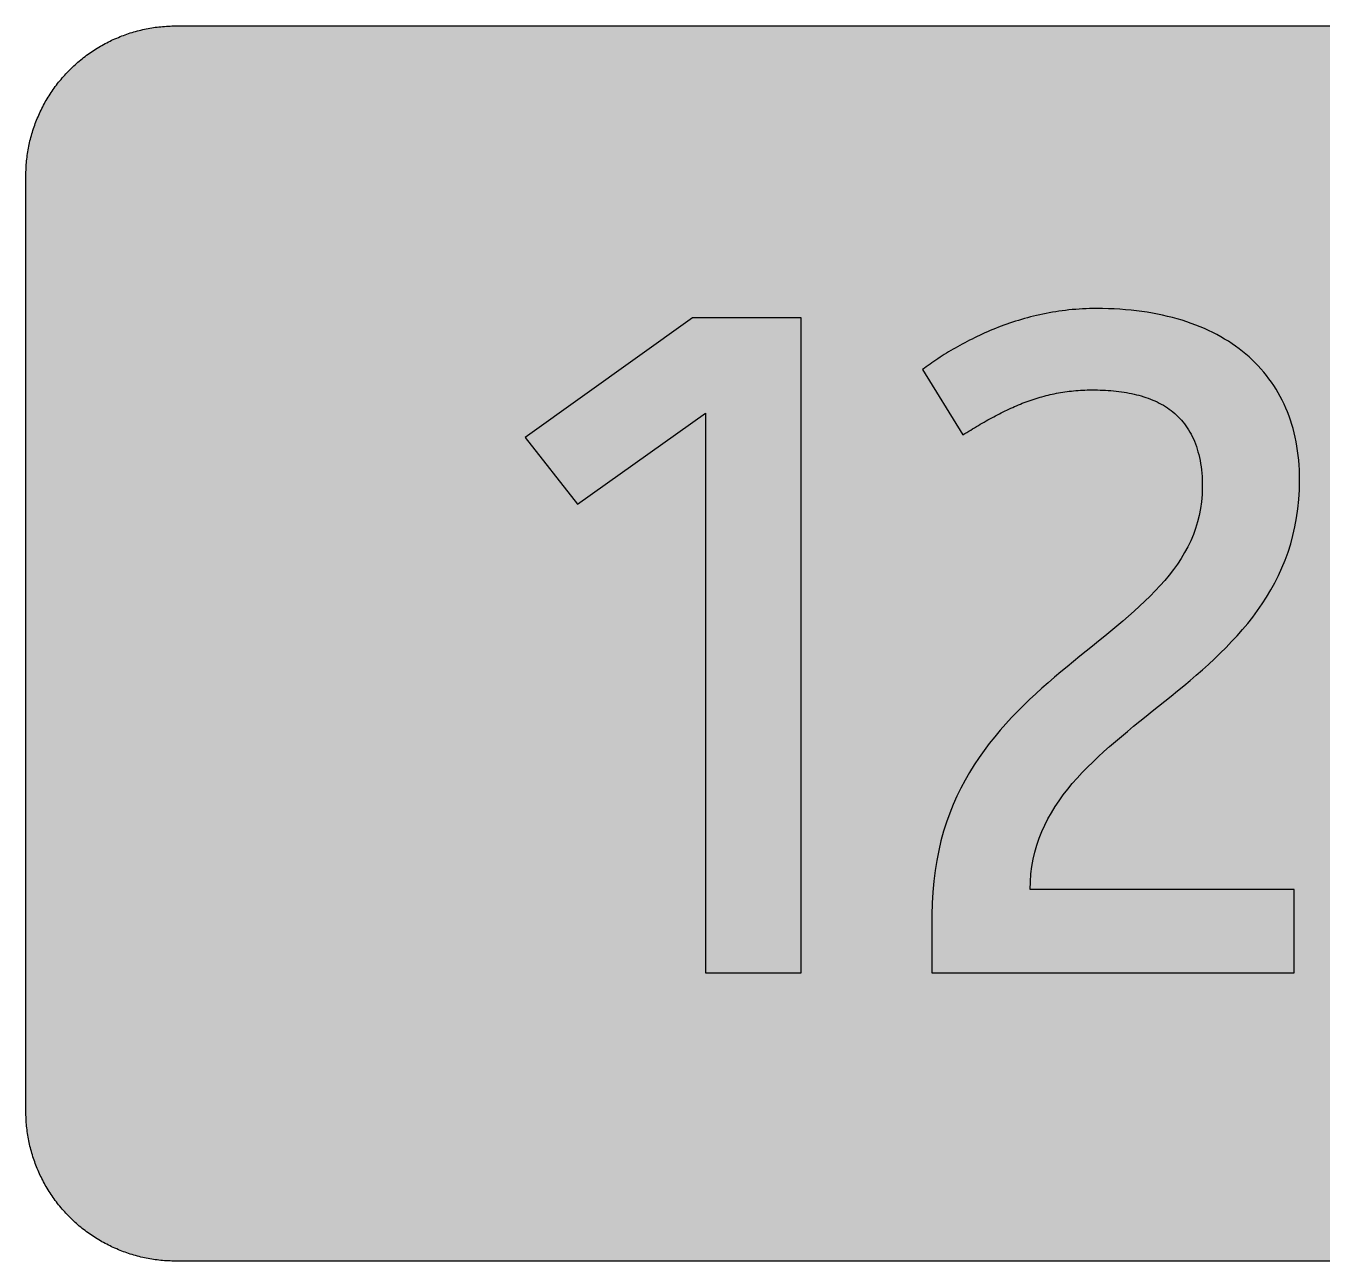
# Model space of a CAD drawing. Header units: millimetres. Extents: x 0 to 212, y 0 to 116.
# Drawn here: x 0.1 to 122.2, y 0.1 to 116.5 of the extents above; entities that cross this region are included whole.
import ezdxf

# ---------------------------------------------------------------- set-up
doc = ezdxf.new("R2010")
doc.units = ezdxf.units.MM

msp = doc.modelspace()

# ---------------------------------------------------------------- hatches: boundary and pattern name
for color, points in [(254, [(14.1633, 0.0536), (13.9878, 0.0533), (13.8125, 0.0559), (13.6373, 0.061), (13.462, 0.0686), (13.2893, 0.0787), (13.114, 0.0914), (12.9413, 0.1041), (12.7686, 0.1219), (12.5959, 0.1397), (12.4231, 0.16), (12.2504, 0.1829), (12.0777, 0.2057), (11.9075, 0.2337), (11.7373, 0.2616), (11.5672, 0.2921), (11.397, 0.3251), (11.2268, 0.3607), (11.0592, 0.3988), (10.8915, 0.4369), (10.7239, 0.4775), (10.5562, 0.5207), (10.3886, 0.5664), (10.2235, 0.6121), (10.0584, 0.6629), (9.8933, 0.7137), (9.7307, 0.7671), (9.5682, 0.8204), (9.4056, 0.8788), (9.2431, 0.9373), (9.083, 0.9982), (8.923, 1.0617), (8.763, 1.1252), (8.6055, 1.1938), (8.4455, 1.2624), (8.2906, 1.331), (8.1331, 1.4046), (7.9781, 1.4783), (7.8232, 1.5545), (7.6708, 1.6332), (7.5184, 1.7145), (7.366, 1.7958), (7.2161, 1.8796), (7.0663, 1.966), (6.919, 2.0523), (6.7716, 2.1438), (6.6243, 2.2352), (6.4795, 2.3266), (6.3348, 2.4232), (6.19, 2.5197), (6.0477, 2.6187), (5.908, 2.7178), (5.7683, 2.8194), (5.6286, 2.9235), (5.4915, 3.0302), (5.3543, 3.1369), (5.2197, 3.2461), (5.0851, 3.3579), (4.953, 3.4722), (4.8209, 3.5865), (4.6914, 3.7033), (4.5644, 3.8202), (4.4348, 3.9395), (4.3104, 4.0615), (4.1859, 4.1859), (4.0615, 4.3104), (3.9395, 4.4348), (3.8202, 4.5618), (3.7033, 4.6914), (3.5865, 4.8209), (3.4722, 4.953), (3.3579, 5.0851), (3.2487, 5.2197), (3.1369, 5.3543), (3.0302, 5.4915), (2.9235, 5.6286), (2.8194, 5.7683), (2.7178, 5.908), (2.6187, 6.0477), (2.5197, 6.19), (2.4232, 6.3348), (2.3266, 6.477), (2.2352, 6.6243), (2.1438, 6.7691), (2.0523, 6.919), (1.966, 7.0663), (1.8796, 7.2161), (1.7958, 7.366), (1.7145, 7.5184), (1.6332, 7.6708), (1.5545, 7.8232), (1.4783, 7.9781), (1.4046, 8.1331), (1.331, 8.2906), (1.2598, 8.4455), (1.1913, 8.603), (1.1252, 8.763), (1.0592, 8.923), (0.9982, 9.083), (0.9373, 9.2431), (0.8763, 9.4056), (0.8204, 9.5682), (0.7645, 9.7307), (0.7112, 9.8933), (0.6604, 10.0584), (0.6121, 10.2235), (0.5639, 10.3911), (0.5207, 10.5562), (0.4775, 10.7239), (0.4343, 10.8915), (0.3962, 11.0592), (0.3607, 11.2268), (0.3251, 11.397), (0.2921, 11.5672), (0.2616, 11.7373), (0.2311, 11.9075), (0.2057, 12.0802), (0.1803, 12.2504), (0.1575, 12.4231), (0.1372, 12.5959), (0.1194, 12.7686), (0.1041, 12.9413), (0.0889, 13.1166), (0.0787, 13.2893), (0.0686, 13.4645), (0.061, 13.6373), (0.0559, 13.8125), (0.0508, 13.9878), (0.0508, 14.163), (0.0522, 102.3592), (0.0508, 102.5322), (0.0559, 102.7074), (0.061, 102.8827), (0.0686, 103.058), (0.0787, 103.2307), (0.0889, 103.4059), (0.1041, 103.5787), (0.1194, 103.7514), (0.1372, 103.9241), (0.1575, 104.0968), (0.1803, 104.2695), (0.2057, 104.4423), (0.2311, 104.6124), (0.2616, 104.7826), (0.2921, 104.9528), (0.3251, 105.123), (0.3607, 105.2932), (0.3962, 105.4608), (0.4343, 105.6284), (0.4775, 105.7961), (0.5207, 105.9637), (0.5639, 106.1314), (0.6121, 106.2965), (0.6604, 106.4616), (0.7112, 106.6267), (0.7645, 106.7892), (0.8204, 106.9518), (0.8763, 107.1143), (0.9373, 107.2769), (0.9982, 107.4369), (1.0592, 107.5969), (1.1252, 107.757), (1.1913, 107.9144), (1.2598, 108.0745), (1.331, 108.2294), (1.4046, 108.3869), (1.4783, 108.5418), (1.5545, 108.6968), (1.6332, 108.8492), (1.7145, 109.0016), (1.7958, 109.154), (1.8796, 109.3038), (1.966, 109.4537), (2.0523, 109.601), (2.1438, 109.7483), (2.2352, 109.8956), (2.3266, 110.0404), (2.4232, 110.1852), (2.5197, 110.33), (2.6187, 110.4722), (2.7178, 110.6119), (2.8194, 110.7516), (2.9235, 110.8913), (3.0302, 111.0285), (3.1369, 111.1656), (3.2487, 111.3003), (3.3579, 111.4349), (3.4722, 111.567), (3.5865, 111.699), (3.7033, 111.8286), (3.8202, 111.9556), (3.9395, 112.0851), (4.0615, 112.2096), (4.1859, 112.334), (4.3104, 112.4585), (4.4348, 112.5804), (4.5644, 112.6998), (4.6914, 112.8166), (4.8209, 112.9335), (4.953, 113.0478), (5.0851, 113.1621), (5.2197, 113.2713), (5.3543, 113.3831), (5.4915, 113.4897), (5.6286, 113.5964), (5.7683, 113.7006), (5.908, 113.8022), (6.0477, 113.9012), (6.19, 114.0003), (6.3348, 114.0968), (6.4795, 114.1933), (6.6243, 114.2848), (6.7716, 114.3762), (6.919, 114.4676), (7.0663, 114.554), (7.2161, 114.6404), (7.366, 114.7242), (7.5184, 114.8055), (7.6708, 114.8867), (7.8232, 114.9655), (7.9781, 115.0417), (8.1331, 115.1153), (8.2906, 115.189), (8.4455, 115.2601), (8.6055, 115.3287), (8.763, 115.3947), (8.923, 115.4608), (9.083, 115.5217), (9.2431, 115.5827), (9.4056, 115.6437), (9.5682, 115.6995), (9.7307, 115.7554), (9.8933, 115.8088), (10.0584, 115.8596), (10.2235, 115.9078), (10.3886, 115.9561), (10.5562, 115.9993), (10.7239, 116.0424), (10.8915, 116.0856), (11.0592, 116.1237), (11.2268, 116.1593), (11.397, 116.1948), (11.5672, 116.2279), (11.7373, 116.2583), (11.9075, 116.2888), (12.0777, 116.3142), (12.2504, 116.3396), (12.4231, 116.3625), (12.5959, 116.3828), (12.7686, 116.4006), (12.9413, 116.4158), (13.114, 116.4311), (13.2893, 116.4412), (13.462, 116.4514), (13.6373, 116.459), (13.8125, 116.4641), (13.9878, 116.4692), (14.163, 116.4692), (197.6078, 116.4703), (197.7822, 116.4692), (197.9574, 116.4641), (198.1327, 116.459), (198.3054, 116.4514), (198.4807, 116.4412), (198.6534, 116.4311), (198.8287, 116.4158), (199.0014, 116.4006), (199.1741, 116.3828), (199.3468, 116.3625), (199.5195, 116.3396), (199.6897, 116.3142), (199.8624, 116.2888), (200.0326, 116.2583), (200.2028, 116.2279), (200.373, 116.1948), (200.5432, 116.1593), (200.7108, 116.1237), (200.8784, 116.0856), (201.0461, 116.0424), (201.2137, 115.9993), (201.3788, 115.9561), (201.5465, 115.9078), (201.7116, 115.8596), (201.8767, 115.8088), (202.0392, 115.7554), (202.2018, 115.6995), (202.3643, 115.6437), (202.5269, 115.5827), (202.6869, 115.5217), (202.8469, 115.4608), (203.007, 115.3947), (203.167, 115.3287), (203.3245, 115.2601), (203.4794, 115.189), (203.6369, 115.1153), (203.7918, 115.0417), (203.9468, 114.9655), (204.0992, 114.8867), (204.2516, 114.8055), (204.404, 114.7242), (204.5538, 114.6404), (204.7037, 114.554), (204.8535, 114.4676), (205.0009, 114.3762), (205.1456, 114.2848), (205.293, 114.1933), (205.4352, 114.0968), (205.58, 114.0003), (205.7222, 113.9012), (205.8619, 113.8022), (206.0016, 113.7006), (206.1413, 113.5964), (206.2785, 113.4897), (206.4156, 113.3831), (206.5503, 113.2713), (206.6849, 113.1621), (206.817, 113.0478), (206.949, 112.9335), (207.0786, 112.8166), (207.2081, 112.6998), (207.3351, 112.5804), (207.4596, 112.4585), (207.584, 112.334), (207.7085, 112.2096), (207.8304, 112.0851), (207.9498, 111.9556), (208.0666, 111.8286), (208.1835, 111.699), (208.2978, 111.567), (208.4121, 111.4349), (208.5238, 111.3003), (208.6331, 111.1656), (208.7397, 111.0285), (208.8464, 110.8913), (208.9506, 110.7516), (209.0522, 110.6119), (209.1512, 110.4722), (209.2503, 110.33), (209.3468, 110.1852), (209.4433, 110.0404), (209.5348, 109.8956), (209.6262, 109.7483), (209.7176, 109.601), (209.804, 109.4537), (209.8904, 109.3038), (209.9742, 109.154), (210.0555, 109.0016), (210.1367, 108.8492), (210.2155, 108.6968), (210.2917, 108.5418), (210.3653, 108.3869), (210.439, 108.2294), (210.5076, 108.0745), (210.5762, 107.9144), (210.6447, 107.757), (210.7082, 107.5969), (210.7717, 107.4369), (210.8327, 107.2769), (210.8911, 107.1143), (210.9495, 106.9518), (211.0029, 106.7892), (211.0562, 106.6267), (211.107, 106.4616), (211.1578, 106.2965), (211.2035, 106.1314), (211.2493, 105.9637), (211.2924, 105.7961), (211.3331, 105.6284), (211.3712, 105.4608), (211.4093, 105.2932), (211.4448, 105.123), (211.4779, 104.9528), (211.5083, 104.7826), (211.5363, 104.6124), (211.5642, 104.4423), (211.5871, 104.2695), (211.6099, 104.0968), (211.6303, 103.9241), (211.648, 103.7514), (211.6658, 103.5787), (211.6785, 103.4059), (211.6912, 103.2307), (211.7014, 103.058), (211.709, 102.8827), (211.7141, 102.7074), (211.7166, 102.5322), (211.7166, 102.3569), (211.7189, 14.1647), (211.7166, 13.9878), (211.7141, 13.8125), (211.709, 13.6373), (211.7014, 13.4645), (211.6912, 13.2893), (211.6785, 13.1166), (211.6658, 12.9413), (211.648, 12.7686), (211.6303, 12.5959), (211.6099, 12.4231), (211.5871, 12.2504), (211.5642, 12.0802), (211.5363, 11.9075), (211.5083, 11.7373), (211.4779, 11.5672), (211.4448, 11.397), (211.4093, 11.2268), (211.3712, 11.0592), (211.3331, 10.8915), (211.2924, 10.7239), (211.2493, 10.5562), (211.2035, 10.3911), (211.1578, 10.2235), (211.107, 10.0584), (211.0562, 9.8933), (211.0029, 9.7307), (210.9495, 9.5682), (210.8911, 9.4056), (210.8327, 9.2431), (210.7717, 9.083), (210.7082, 8.923), (210.6447, 8.763), (210.5762, 8.603), (210.5076, 8.4455), (210.439, 8.2906), (210.3653, 8.1331), (210.2917, 7.9781), (210.2155, 7.8232), (210.1367, 7.6708), (210.0555, 7.5184), (209.9742, 7.366), (209.8904, 7.2161), (209.804, 7.0663), (209.7176, 6.919), (209.6262, 6.7691), (209.5348, 6.6243), (209.4433, 6.477), (209.3468, 6.3348), (209.2503, 6.19), (209.1512, 6.0477), (209.0522, 5.908), (208.9506, 5.7683), (208.8464, 5.6286), (208.7397, 5.4915), (208.6331, 5.3543), (208.5238, 5.2197), (208.4121, 5.0851), (208.2978, 4.953), (208.1835, 4.8209), (208.0666, 4.6914), (207.9498, 4.5618), (207.8304, 4.4348), (207.7085, 4.3104), (207.584, 4.1859), (207.4596, 4.0615), (207.3351, 3.9395), (207.2081, 3.8202), (207.0786, 3.7033), (206.949, 3.5865), (206.817, 3.4722), (206.6849, 3.3579), (206.5503, 3.2461), (206.4156, 3.1369), (206.2785, 3.0302), (206.1413, 2.9235), (206.0016, 2.8194), (205.8619, 2.7178), (205.7222, 2.6187), (205.58, 2.5197), (205.4352, 2.4232), (205.293, 2.3266), (205.1456, 2.2352), (205.0009, 2.1438), (204.8535, 2.0523), (204.7037, 1.966), (204.5538, 1.8796), (204.404, 1.7958), (204.2516, 1.7145), (204.0992, 1.6332), (203.9468, 1.5545), (203.7918, 1.4783), (203.6369, 1.4046), (203.4794, 1.331), (203.3245, 1.2624), (203.167, 1.1938), (203.007, 1.1252), (202.8469, 1.0617), (202.6869, 0.9982), (202.5269, 0.9373), (202.3643, 0.8788), (202.2018, 0.8204), (202.0392, 0.7671), (201.8767, 0.7137), (201.7116, 0.6629), (201.5465, 0.6121), (201.3788, 0.5664), (201.2137, 0.5207), (201.0461, 0.4775), (200.8784, 0.4369), (200.7108, 0.3988), (200.5432, 0.3607), (200.373, 0.3251), (200.2028, 0.2921), (200.0326, 0.2616), (199.8624, 0.2337), (199.6897, 0.2057), (199.5195, 0.1829), (199.3468, 0.16), (199.1741, 0.1397), (199.0014, 0.1219), (198.8287, 0.1041), (198.6534, 0.0914), (198.4807, 0.0787), (198.3054, 0.0686), (198.1327, 0.061), (197.9574, 0.0559), (197.7822, 0.0533), (197.6069, 0.0533)]), (59, [(100.5498, 82.1626), (100.8075, 82.1588), (101.0666, 82.1563), (101.3257, 82.1487), (101.5822, 82.1385), (101.8362, 82.1284), (102.0902, 82.1106), (102.3417, 82.0928), (102.5906, 82.0699), (102.8395, 82.0471), (103.0859, 82.0166), (103.3297, 81.9861), (103.571, 81.9506), (103.8123, 81.9099), (104.0511, 81.8667), (104.2848, 81.821), (104.5185, 81.7702), (104.7496, 81.7143), (104.9782, 81.6559), (105.2017, 81.5924), (105.4252, 81.5264), (105.6437, 81.4553), (105.8596, 81.3791), (106.0729, 81.2978), (106.2838, 81.2114), (106.4895, 81.1225), (106.6927, 81.0285), (106.8934, 80.9269), (107.0889, 80.8228), (107.282, 80.7136), (107.4699, 80.5993), (107.6554, 80.4799), (107.8357, 80.3529), (108.0135, 80.2234), (108.1837, 80.0862), (108.3539, 79.944), (108.5164, 79.7966), (108.6764, 79.6417), (108.8314, 79.4842), (108.9812, 79.3191), (109.1286, 79.1464), (109.2683, 78.9686), (109.4054, 78.7857), (109.535, 78.5952), (109.662, 78.3996), (109.7813, 78.1964), (109.8956, 77.9856), (110.0074, 77.7697), (110.1115, 77.5487), (110.2106, 77.3176), (110.302, 77.0814), (110.3909, 76.8375), (110.4722, 76.5861), (110.5459, 76.3295), (110.617, 76.0628), (110.678, 75.7911), (110.7364, 75.5091), (110.7872, 75.2221), (110.8304, 74.9275), (110.8685, 74.6252), (110.8989, 74.3128), (110.9243, 73.9953), (110.9421, 73.6676), (110.9523, 73.3323), (110.9548, 72.9894), (110.937, 72.3011), (110.8812, 71.628), (110.7923, 70.9752), (110.6703, 70.3402), (110.5129, 69.7179), (110.3249, 69.1134), (110.1065, 68.5216), (109.8601, 67.945), (109.5858, 67.3786), (109.2835, 66.8249), (108.9558, 66.2838), (108.6028, 65.753), (108.2269, 65.2297), (107.8306, 64.7167), (107.4115, 64.2137), (106.9721, 63.7159), (106.5149, 63.2231), (106.0399, 62.738), (105.5497, 62.2554), (105.0442, 61.7804), (104.5235, 61.3054), (103.9901, 60.833), (103.4466, 60.3631), (102.8903, 59.8957), (102.3264, 59.4258), (101.7524, 58.9559), (101.1733, 58.486), (100.5891, 58.0111), (99.9973, 57.5361), (99.4054, 57.0535), (98.8085, 56.5683), (98.2116, 56.0781), (97.6147, 55.5803), (97.0178, 55.0774), (96.4235, 54.5643), (95.8342, 54.0436), (95.25, 53.5127), (94.6683, 52.9717), (94.0968, 52.418), (93.533, 51.8541), (92.9767, 51.2775), (92.4331, 50.6882), (91.8997, 50.0837), (91.379, 49.464), (90.8736, 48.829), (90.3808, 48.1762), (89.9058, 47.5082), (89.4486, 46.8198), (89.0118, 46.1137), (88.5927, 45.3873), (88.1939, 44.6405), (87.8205, 43.8709), (87.4674, 43.0809), (87.1398, 42.2656), (86.8375, 41.4274), (86.5632, 40.5663), (86.3143, 39.6773), (86.0984, 38.7629), (85.9104, 37.8231), (85.7529, 36.8529), (85.631, 35.8572), (85.5396, 34.8285), (85.4862, 33.7718), (85.4685, 32.6847), (85.4685, 27.2175), (119.5998, 27.2175), (119.5998, 35.0668), (94.729, 35.0668), (94.7471, 35.8115), (94.8004, 36.5379), (94.8893, 37.2466), (95.0138, 37.9374), (95.1687, 38.608), (95.3567, 39.2633), (95.5726, 39.9034), (95.819, 40.5282), (96.0933, 41.1378), (96.393, 41.7322), (96.7207, 42.3139), (97.0712, 42.8854), (97.4471, 43.4442), (97.8433, 43.9928), (98.2599, 44.5287), (98.6968, 45.0571), (99.1514, 45.5778), (99.6239, 46.0883), (100.1141, 46.5938), (100.6196, 47.0916), (101.1377, 47.5818), (101.6686, 48.0695), (102.2121, 48.5521), (102.7633, 49.0322), (103.3272, 49.5097), (103.8987, 49.9821), (104.4753, 50.4546), (105.0595, 50.927), (105.6462, 51.3994), (106.238, 51.8744), (106.8324, 52.3494), (107.4268, 52.8269), (108.0237, 53.307), (108.618, 53.7896), (109.2073, 54.2773), (109.7966, 54.7726), (110.3808, 55.2704), (110.9574, 55.7784), (111.5289, 56.2915), (112.0902, 56.8147), (112.6439, 57.3456), (113.1875, 57.8841), (113.7183, 58.4352), (114.2365, 58.9966), (114.742, 59.5706), (115.2296, 60.1574), (115.7021, 60.7568), (116.1593, 61.3715), (116.5962, 61.9989), (117.0127, 62.644), (117.409, 63.3044), (117.7849, 63.9801), (118.1354, 64.676), (118.4605, 65.3872), (118.7628, 66.1213), (119.0371, 66.8731), (119.2835, 67.6453), (119.4994, 68.4403), (119.6873, 69.2556), (119.8423, 70.0964), (119.9667, 70.9574), (120.0556, 71.8439), (120.109, 72.7558), (120.1268, 73.6956), (120.1217, 74.1629), (120.1064, 74.6252), (120.081, 75.0824), (120.0455, 75.532), (119.9972, 75.9765), (119.9413, 76.4159), (119.8753, 76.8477), (119.7966, 77.2744), (119.7102, 77.6961), (119.6137, 78.1101), (119.507, 78.5165), (119.3902, 78.9178), (119.2632, 79.3115), (119.126, 79.7001), (118.9787, 80.0837), (118.8237, 80.457), (118.6586, 80.8279), (118.4834, 81.1886), (118.298, 81.5442), (118.1049, 81.8921), (117.9017, 82.235), (117.6884, 82.5703), (117.4674, 82.898), (117.2337, 83.2206), (116.9949, 83.533), (116.7435, 83.8403), (116.4844, 84.1426), (116.2177, 84.4347), (115.9408, 84.7217), (115.6538, 84.9986), (115.3592, 85.2703), (115.0569, 85.5345), (114.7445, 85.791), (114.4219, 86.04), (114.0943, 86.2838), (113.7539, 86.5175), (113.4085, 86.7435), (113.0529, 86.962), (112.6871, 87.1753), (112.3163, 87.3785), (111.9353, 87.5741), (111.5466, 87.7621), (111.1479, 87.9424), (110.744, 88.1151), (110.33, 88.2802), (109.9083, 88.4377), (109.4791, 88.585), (109.0397, 88.7273), (108.5952, 88.8594), (108.1405, 88.9838), (107.6782, 89.0981), (107.2109, 89.2073), (106.7333, 89.3064), (106.2482, 89.3978), (105.7554, 89.4791), (105.2551, 89.5528), (104.7471, 89.6188), (104.234, 89.6747), (103.7107, 89.723), (103.1799, 89.7636), (102.6439, 89.7941), (102.1004, 89.8169), (101.5492, 89.8296), (100.9904, 89.8347), (100.6551, 89.8322), (100.3249, 89.8246), (99.9947, 89.8144), (99.6671, 89.7992), (99.3419, 89.7788), (99.0194, 89.756), (98.6993, 89.728), (98.3818, 89.6976), (98.0669, 89.662), (97.7519, 89.6214), (97.442, 89.5782), (97.1321, 89.5325), (96.8273, 89.4817), (96.5225, 89.4283), (96.2203, 89.3699), (95.9206, 89.3115), (95.6234, 89.248), (95.3287, 89.1794), (95.0366, 89.1108), (94.7471, 89.0372), (94.4601, 88.961), (94.1756, 88.8822), (93.8936, 88.8009), (93.6142, 88.7171), (93.3348, 88.6308), (93.0605, 88.5419), (92.7887, 88.4504), (92.5195, 88.3564), (92.2503, 88.2599), (91.9861, 88.1634), (91.7245, 88.0618), (91.4654, 87.9602), (91.2063, 87.8561), (90.9523, 87.7494), (90.7009, 87.6427), (90.4519, 87.5309), (90.2056, 87.4217), (89.9617, 87.3074), (89.7204, 87.1931), (89.4817, 87.0788), (89.2454, 86.962), (89.0118, 86.8426), (88.7806, 86.7232), (88.5546, 86.6038), (88.3285, 86.4819), (88.105, 86.36), (87.8865, 86.2381), (87.6681, 86.1136), (87.4547, 85.9892), (87.2439, 85.8647), (87.0356, 85.7402), (86.8299, 85.6132), (86.6267, 85.4862), (86.426, 85.3618), (86.2305, 85.2348), (86.0349, 85.1078), (85.8444, 84.9808), (85.6564, 84.8538), (85.4685, 84.7293), (85.2881, 84.6023), (85.1078, 84.4753), (84.93, 84.3509), (84.7573, 84.2264), (84.5845, 84.1019), (88.3789, 77.9293), (88.5622, 78.044), (88.7476, 78.1583), (88.933, 78.2701), (89.1159, 78.3819), (89.2988, 78.4936), (89.4817, 78.6028), (89.6645, 78.7121), (89.8449, 78.8187), (90.0252, 78.9254), (90.2056, 79.0296), (90.3859, 79.1337), (90.5662, 79.2353), (90.7466, 79.3369), (90.9244, 79.436), (91.1047, 79.535), (91.2851, 79.6315), (91.4629, 79.7255), (91.6432, 79.8195), (91.821, 79.9135), (91.9988, 80.0049), (92.1791, 80.0938), (92.3569, 80.1827), (92.5373, 80.2691), (92.7176, 80.3529), (92.898, 80.4367), (93.0758, 80.518), (93.2561, 80.5967), (93.439, 80.6755), (93.6193, 80.7517), (93.7997, 80.8253), (93.9825, 80.899), (94.1654, 80.9701), (94.3483, 81.0412), (94.5337, 81.1073), (94.7166, 81.1733), (94.902, 81.2368), (95.0874, 81.2978), (95.2754, 81.3587), (95.4634, 81.4172), (95.6513, 81.473), (95.8393, 81.5264), (96.0298, 81.5797), (96.2228, 81.628), (96.4159, 81.6762), (96.6089, 81.722), (96.8019, 81.7651), (96.9975, 81.8083), (97.1956, 81.8464), (97.3938, 81.8845), (97.5944, 81.9201), (97.7951, 81.9531), (97.9957, 81.9836), (98.2015, 82.0115), (98.4047, 82.0369), (98.613, 82.0598), (98.8212, 82.0801), (99.0321, 82.1004), (99.2429, 82.1157), (99.4562, 82.1284), (99.6696, 82.1411), (99.888, 82.1487), (100.1065, 82.1563), (100.3275, 82.1588), (100.5484, 82.1614)]), (59, [(64.1255, 27.2175), (73.1213, 27.2175), (73.1213, 88.9536), (62.8908, 88.9536), (47.1039, 77.6647), (52.0428, 71.4029), (64.1255, 79.9578)])]:
    msp.add_hatch(color=color).paths.add_polyline_path(points)
h = msp.add_hatch(color=59)
h.paths.add_polyline_path([(14.1633, 3.5814), (13.8887, 3.5839), (13.6169, 3.5941), (13.3477, 3.6119), (13.081, 3.6347), (12.8143, 3.6652), (12.5501, 3.7008), (12.2885, 3.7465), (12.0294, 3.7948), (11.7729, 3.8506), (11.5164, 3.9141), (11.2649, 3.9827), (11.016, 4.0564), (10.7671, 4.1351), (10.5232, 4.2215), (10.2819, 4.3129), (10.0432, 4.412), (9.8069, 4.5161), (9.5733, 4.6228), (9.3447, 4.7371), (9.1186, 4.8565), (8.8951, 4.9809), (8.6741, 5.113), (8.4582, 5.2476), (8.2448, 5.3873), (8.0366, 5.5321), (7.8308, 5.682), (7.6276, 5.8369), (7.4295, 5.9969), (7.2365, 6.1595), (7.046, 6.3297), (6.8605, 6.5024), (6.6777, 6.6802), (6.5024, 6.8605), (6.3271, 7.046), (6.1595, 7.2365), (5.9969, 7.432), (5.8369, 7.6302), (5.682, 7.8308), (5.5321, 8.0366), (5.3873, 8.2448), (5.2451, 8.4582), (5.1105, 8.6741), (4.9809, 8.8951), (4.8565, 9.1186), (4.7371, 9.3447), (4.6228, 9.5758), (4.5136, 9.8069), (4.4094, 10.0432), (4.3129, 10.2819), (4.2215, 10.5232), (4.1351, 10.7696), (4.0538, 11.016), (3.9802, 11.2649), (3.9116, 11.5189), (3.8506, 11.7729), (3.7948, 12.0294), (3.744, 12.2911), (3.7008, 12.5527), (3.6627, 12.8143), (3.6322, 13.081), (3.6093, 13.3502), (3.5916, 13.6195), (3.5814, 13.8913), (3.5789, 14.163), (3.58, 102.3592), (3.5814, 102.6312), (3.5916, 102.903), (3.6093, 103.1723), (3.6322, 103.439), (3.6627, 103.7057), (3.7008, 103.9698), (3.744, 104.2314), (3.7948, 104.4905), (3.8506, 104.7471), (3.9116, 105.0036), (3.9802, 105.2551), (4.0538, 105.504), (4.1351, 105.7529), (4.2215, 105.9967), (4.3129, 106.238), (4.4094, 106.4768), (4.5136, 106.713), (4.6228, 106.9467), (4.7371, 107.1753), (4.8565, 107.4014), (4.9809, 107.6249), (5.1105, 107.8459), (5.2451, 108.0618), (5.3873, 108.2751), (5.5321, 108.4834), (5.682, 108.6891), (5.8369, 108.8923), (5.9969, 109.0905), (6.1595, 109.2835), (6.3271, 109.474), (6.5024, 109.6594), (6.6777, 109.8423), (6.8605, 110.0176), (7.046, 110.1928), (7.2365, 110.3605), (7.4295, 110.523), (7.6276, 110.683), (7.8308, 110.838), (8.0366, 110.9878), (8.2448, 111.1326), (8.4582, 111.2749), (8.6741, 111.4095), (8.8951, 111.539), (9.1186, 111.6635), (9.3447, 111.7829), (9.5733, 111.8972), (9.8069, 112.0064), (10.0432, 112.1105), (10.2819, 112.207), (10.5232, 112.2985), (10.7671, 112.3848), (11.016, 112.4661), (11.2649, 112.5398), (11.5164, 112.6084), (11.7729, 112.6693), (12.0294, 112.7252), (12.2885, 112.776), (12.5501, 112.8192), (12.8143, 112.8573), (13.081, 112.8878), (13.3477, 112.9106), (13.6169, 112.9284), (13.8887, 112.9386), (14.163, 112.9411), (197.6078, 112.9425), (197.8787, 112.9386), (198.1505, 112.9284), (198.4197, 112.9106), (198.689, 112.8878), (198.9557, 112.8573), (199.2173, 112.8192), (199.4789, 112.776), (199.7405, 112.7252), (199.9971, 112.6693), (200.2511, 112.6084), (200.5051, 112.5398), (200.754, 112.4661), (201.0004, 112.3848), (201.2467, 112.2985), (201.488, 112.207), (201.7268, 112.1105), (201.963, 112.0064), (202.1942, 111.8972), (202.4253, 111.7829), (202.6514, 111.6635), (202.8749, 111.539), (203.0959, 111.4095), (203.3118, 111.2749), (203.5251, 111.1326), (203.7334, 110.9878), (203.9391, 110.838), (204.1398, 110.683), (204.3379, 110.523), (204.5335, 110.3605), (204.724, 110.1928), (204.9094, 110.0176), (205.0898, 109.8423), (205.2676, 109.6594), (205.4403, 109.474), (205.6105, 109.2835), (205.773, 109.0905), (205.933, 108.8923), (206.088, 108.6891), (206.2378, 108.4834), (206.3826, 108.2751), (206.5223, 108.0618), (206.6569, 107.8459), (206.789, 107.6249), (206.9135, 107.4014), (207.0329, 107.1753), (207.1472, 106.9467), (207.2538, 106.713), (207.358, 106.4768), (207.457, 106.238), (207.5485, 105.9967), (207.6348, 105.7529), (207.7136, 105.504), (207.7872, 105.2551), (207.8558, 105.0036), (207.9193, 104.7471), (207.9752, 104.4905), (208.0235, 104.2314), (208.0692, 103.9698), (208.1047, 103.7057), (208.1352, 103.439), (208.1581, 103.1723), (208.1759, 102.903), (208.186, 102.6312), (208.1911, 102.3569), (208.1911, 14.1647), (208.186, 13.8913), (208.1759, 13.6195), (208.1581, 13.3502), (208.1352, 13.081), (208.1047, 12.8143), (208.0692, 12.5527), (208.0235, 12.2911), (207.9752, 12.0294), (207.9193, 11.7729), (207.8558, 11.5189), (207.7872, 11.2649), (207.7136, 11.016), (207.6348, 10.7696), (207.5485, 10.5232), (207.457, 10.2819), (207.358, 10.0432), (207.2538, 9.8069), (207.1472, 9.5758), (207.0329, 9.3447), (206.9135, 9.1186), (206.789, 8.8951), (206.6569, 8.6741), (206.5223, 8.4582), (206.3826, 8.2448), (206.2378, 8.0366), (206.088, 7.8308), (205.933, 7.6302), (205.773, 7.432), (205.6105, 7.2365), (205.4403, 7.046), (205.2676, 6.8605), (205.0898, 6.6802), (204.9094, 6.5024), (204.724, 6.3297), (204.5335, 6.1595), (204.3379, 5.9969), (204.1398, 5.8369), (203.9391, 5.682), (203.7334, 5.5321), (203.5251, 5.3873), (203.3118, 5.2476), (203.0959, 5.113), (202.8749, 4.9809), (202.6514, 4.8565), (202.4253, 4.7371), (202.1942, 4.6228), (201.963, 4.5161), (201.7268, 4.412), (201.488, 4.3129), (201.2467, 4.2215), (201.0004, 4.1351), (200.754, 4.0564), (200.5051, 3.9827), (200.2511, 3.9141), (199.9971, 3.8506), (199.7405, 3.7948), (199.4789, 3.7465), (199.2173, 3.7008), (198.9557, 3.6652), (198.689, 3.6347), (198.4197, 3.6119), (198.1505, 3.5941), (197.8787, 3.5839), (197.6069, 3.5789)])
h.paths.add_polyline_path([(14.1633, 8.8731), (14.0259, 8.8748), (13.8887, 8.8798), (13.7541, 8.8875), (13.622, 8.9002), (13.4874, 8.9154), (13.3553, 8.9332), (13.2258, 8.9535), (13.0962, 8.9789), (12.9667, 9.0068), (12.8397, 9.0373), (12.7127, 9.0729), (12.5882, 9.1084), (12.4663, 9.1491), (12.3419, 9.1923), (12.2225, 9.238), (12.1031, 9.2888), (11.9837, 9.3396), (11.8694, 9.3929), (11.7526, 9.4513), (11.6408, 9.5098), (11.5291, 9.5733), (11.4198, 9.6368), (11.3106, 9.7053), (11.2039, 9.7765), (11.0998, 9.8476), (10.9957, 9.9238), (10.8966, 10), (10.7975, 10.0787), (10.6985, 10.1625), (10.6045, 10.2464), (10.5105, 10.3327), (10.4216, 10.4216), (10.3327, 10.5131), (10.2464, 10.6045), (10.16, 10.701), (10.0787, 10.7975), (10, 10.8966), (9.9212, 10.9982), (9.8476, 11.0998), (9.7739, 11.2039), (9.7053, 11.3106), (9.6368, 11.4198), (9.5707, 11.5291), (9.5098, 11.6408), (9.4488, 11.7551), (9.3929, 11.8694), (9.337, 11.9863), (9.2862, 12.1031), (9.238, 12.2225), (9.1923, 12.3444), (9.1491, 12.4663), (9.1084, 12.5908), (9.0703, 12.7152), (9.0373, 12.8397), (9.0068, 12.9692), (8.9789, 13.0962), (8.9535, 13.2258), (8.9306, 13.3579), (8.9129, 13.4899), (8.8976, 13.622), (8.8849, 13.7566), (8.8773, 13.8913), (8.8722, 14.0259), (8.8697, 14.163), (8.8717, 102.3592), (8.8722, 102.4941), (8.8773, 102.6312), (8.8849, 102.7659), (8.8976, 102.8979), (8.9129, 103.0326), (8.9306, 103.1646), (8.9535, 103.2942), (8.9789, 103.4237), (9.0068, 103.5533), (9.0373, 103.6803), (9.0703, 103.8073), (9.1084, 103.9317), (9.1491, 104.0536), (9.1923, 104.1781), (9.238, 104.2975), (9.2862, 104.4169), (9.337, 104.5362), (9.3929, 104.6505), (9.4488, 104.7674), (9.5098, 104.8791), (9.5707, 104.9909), (9.6368, 105.1001), (9.7053, 105.2093), (9.7739, 105.316), (9.8476, 105.4202), (9.9212, 105.5243), (10, 105.6234), (10.0787, 105.7224), (10.16, 105.8215), (10.2464, 105.9155), (10.3327, 106.0094), (10.4216, 106.0983), (10.5105, 106.1872), (10.6045, 106.2736), (10.6985, 106.36), (10.7975, 106.4412), (10.8966, 106.52), (10.9957, 106.5987), (11.0998, 106.6724), (11.2039, 106.746), (11.3106, 106.8146), (11.4198, 106.8832), (11.5291, 106.9492), (11.6408, 107.0102), (11.7526, 107.0712), (11.8694, 107.127), (11.9837, 107.1829), (12.1031, 107.2337), (12.2225, 107.282), (12.3419, 107.3277), (12.4663, 107.3709), (12.5882, 107.4115), (12.7127, 107.4496), (12.8397, 107.4826), (12.9667, 107.5131), (13.0962, 107.5411), (13.2258, 107.5665), (13.3553, 107.5893), (13.4874, 107.6071), (13.622, 107.6223), (13.7541, 107.635), (13.8887, 107.6427), (14.0259, 107.6477), (14.163, 107.6503), (197.6078, 107.6508), (197.7441, 107.6477), (197.8787, 107.6427), (198.0133, 107.635), (198.1479, 107.6223), (198.28, 107.6071), (198.4121, 107.5893), (198.5442, 107.5665), (198.6737, 107.5411), (198.8007, 107.5131), (198.9303, 107.4826), (199.0547, 107.4496), (199.1792, 107.4115), (199.3036, 107.3709), (199.4256, 107.3277), (199.5475, 107.282), (199.6669, 107.2337), (199.7837, 107.1829), (199.9005, 107.127), (200.0148, 107.0712), (200.1291, 107.0102), (200.2409, 106.9492), (200.3501, 106.8832), (200.4593, 106.8146), (200.566, 106.746), (200.6702, 106.6724), (200.7718, 106.5987), (200.8734, 106.52), (200.9724, 106.4412), (201.0689, 106.36), (201.1655, 106.2736), (201.2569, 106.1872), (201.3483, 106.0983), (201.4372, 106.0094), (201.5236, 105.9155), (201.6074, 105.8215), (201.6912, 105.7224), (201.77, 105.6234), (201.8462, 105.5243), (201.9224, 105.4202), (201.9935, 105.316), (202.0646, 105.2093), (202.1332, 105.1001), (202.1967, 104.9909), (202.2602, 104.8791), (202.3186, 104.7674), (202.377, 104.6505), (202.4304, 104.5362), (202.4812, 104.4169), (202.532, 104.2975), (202.5777, 104.1781), (202.6209, 104.0536), (202.6615, 103.9317), (202.6971, 103.8073), (202.7326, 103.6803), (202.7631, 103.5533), (202.7911, 103.4237), (202.8165, 103.2942), (202.8368, 103.1646), (202.8546, 103.0326), (202.8698, 102.8979), (202.8825, 102.7659), (202.8901, 102.6312), (202.8952, 102.4941), (202.8977, 102.3569), (202.8994, 14.1647), (202.8952, 14.0259), (202.8901, 13.8913), (202.8825, 13.7566), (202.8698, 13.622), (202.8546, 13.4899), (202.8368, 13.3579), (202.8165, 13.2258), (202.7911, 13.0962), (202.7631, 12.9692), (202.7326, 12.8397), (202.6971, 12.7152), (202.6615, 12.5908), (202.6209, 12.4663), (202.5777, 12.3444), (202.532, 12.2225), (202.4812, 12.1031), (202.4304, 11.9863), (202.377, 11.8694), (202.3186, 11.7551), (202.2602, 11.6408), (202.1967, 11.5291), (202.1332, 11.4198), (202.0646, 11.3106), (201.9935, 11.2039), (201.9224, 11.0998), (201.8462, 10.9982), (201.77, 10.8966), (201.6912, 10.7975), (201.6074, 10.701), (201.5236, 10.6045), (201.4372, 10.5131), (201.3483, 10.4216), (201.2569, 10.3327), (201.1655, 10.2464), (201.0689, 10.1625), (200.9724, 10.0787), (200.8734, 10), (200.7718, 9.9238), (200.6702, 9.8476), (200.566, 9.7765), (200.4593, 9.7053), (200.3501, 9.6368), (200.2409, 9.5733), (200.1291, 9.5098), (200.0148, 9.4513), (199.9005, 9.3929), (199.7837, 9.3396), (199.6669, 9.2888), (199.5475, 9.238), (199.4256, 9.1923), (199.3036, 9.1491), (199.1792, 9.1084), (199.0547, 9.0729), (198.9303, 9.0373), (198.8007, 9.0068), (198.6737, 8.9789), (198.5442, 8.9535), (198.4121, 8.9332), (198.28, 8.9154), (198.1479, 8.9002), (198.0133, 8.8875), (197.8787, 8.8798), (197.7441, 8.8748), (197.6069, 8.8722)], flags=16)

# ---------------------------------------------------------------- linework, layer by layer
at = {"color": 254}
for points in [[(14.1633, 0.0536), (13.9878, 0.0533), (13.8125, 0.0559), (13.6373, 0.061), (13.462, 0.0686), (13.2893, 0.0787), (13.114, 0.0914), (12.9413, 0.1041), (12.7686, 0.1219), (12.5959, 0.1397), (12.4231, 0.16), (12.2504, 0.1829), (12.0777, 0.2057), (11.9075, 0.2337), (11.7373, 0.2616), (11.5672, 0.2921), (11.397, 0.3251), (11.2268, 0.3607), (11.0592, 0.3988), (10.8915, 0.4369), (10.7239, 0.4775), (10.5562, 0.5207), (10.3886, 0.5664), (10.2235, 0.6121), (10.0584, 0.6629), (9.8933, 0.7137), (9.7307, 0.7671), (9.5682, 0.8204), (9.4056, 0.8788), (9.2431, 0.9373), (9.083, 0.9982), (8.923, 1.0617), (8.763, 1.1252), (8.6055, 1.1938), (8.4455, 1.2624), (8.2906, 1.331), (8.1331, 1.4046), (7.9781, 1.4783), (7.8232, 1.5545), (7.6708, 1.6332), (7.5184, 1.7145), (7.366, 1.7958), (7.2161, 1.8796), (7.0663, 1.966), (6.919, 2.0523), (6.7716, 2.1438), (6.6243, 2.2352), (6.4795, 2.3266), (6.3348, 2.4232), (6.19, 2.5197), (6.0477, 2.6187), (5.908, 2.7178), (5.7683, 2.8194), (5.6286, 2.9235), (5.4915, 3.0302), (5.3543, 3.1369), (5.2197, 3.2461), (5.0851, 3.3579), (4.953, 3.4722), (4.8209, 3.5865), (4.6914, 3.7033), (4.5644, 3.8202), (4.4348, 3.9395), (4.3104, 4.0615), (4.1859, 4.1859), (4.0615, 4.3104), (3.9395, 4.4348), (3.8202, 4.5618), (3.7033, 4.6914), (3.5865, 4.8209), (3.4722, 4.953), (3.3579, 5.0851), (3.2487, 5.2197), (3.1369, 5.3543), (3.0302, 5.4915), (2.9235, 5.6286), (2.8194, 5.7683), (2.7178, 5.908), (2.6187, 6.0477), (2.5197, 6.19), (2.4232, 6.3348), (2.3266, 6.477), (2.2352, 6.6243), (2.1438, 6.7691), (2.0523, 6.919), (1.966, 7.0663), (1.8796, 7.2161), (1.7958, 7.366), (1.7145, 7.5184), (1.6332, 7.6708), (1.5545, 7.8232), (1.4783, 7.9781), (1.4046, 8.1331), (1.331, 8.2906), (1.2598, 8.4455), (1.1913, 8.603), (1.1252, 8.763), (1.0592, 8.923), (0.9982, 9.083), (0.9373, 9.2431), (0.8763, 9.4056), (0.8204, 9.5682), (0.7645, 9.7307), (0.7112, 9.8933), (0.6604, 10.0584), (0.6121, 10.2235), (0.5639, 10.3911), (0.5207, 10.5562), (0.4775, 10.7239), (0.4343, 10.8915), (0.3962, 11.0592), (0.3607, 11.2268), (0.3251, 11.397), (0.2921, 11.5672), (0.2616, 11.7373), (0.2311, 11.9075), (0.2057, 12.0802), (0.1803, 12.2504), (0.1575, 12.4231), (0.1372, 12.5959), (0.1194, 12.7686), (0.1041, 12.9413), (0.0889, 13.1166), (0.0787, 13.2893), (0.0686, 13.4645), (0.061, 13.6373), (0.0559, 13.8125), (0.0508, 13.9878), (0.0508, 14.163), (0.0522, 102.3592), (0.0508, 102.5322), (0.0559, 102.7074), (0.061, 102.8827), (0.0686, 103.058), (0.0787, 103.2307), (0.0889, 103.4059), (0.1041, 103.5787), (0.1194, 103.7514), (0.1372, 103.9241), (0.1575, 104.0968), (0.1803, 104.2695), (0.2057, 104.4423), (0.2311, 104.6124), (0.2616, 104.7826), (0.2921, 104.9528), (0.3251, 105.123), (0.3607, 105.2932), (0.3962, 105.4608), (0.4343, 105.6284), (0.4775, 105.7961), (0.5207, 105.9637), (0.5639, 106.1314), (0.6121, 106.2965), (0.6604, 106.4616), (0.7112, 106.6267), (0.7645, 106.7892), (0.8204, 106.9518), (0.8763, 107.1143), (0.9373, 107.2769), (0.9982, 107.4369), (1.0592, 107.5969), (1.1252, 107.757), (1.1913, 107.9144), (1.2598, 108.0745), (1.331, 108.2294), (1.4046, 108.3869), (1.4783, 108.5418), (1.5545, 108.6968), (1.6332, 108.8492), (1.7145, 109.0016), (1.7958, 109.154), (1.8796, 109.3038), (1.966, 109.4537), (2.0523, 109.601), (2.1438, 109.7483), (2.2352, 109.8956), (2.3266, 110.0404), (2.4232, 110.1852), (2.5197, 110.33), (2.6187, 110.4722), (2.7178, 110.6119), (2.8194, 110.7516), (2.9235, 110.8913), (3.0302, 111.0285), (3.1369, 111.1656), (3.2487, 111.3003), (3.3579, 111.4349), (3.4722, 111.567), (3.5865, 111.699), (3.7033, 111.8286), (3.8202, 111.9556), (3.9395, 112.0851), (4.0615, 112.2096), (4.1859, 112.334), (4.3104, 112.4585), (4.4348, 112.5804), (4.5644, 112.6998), (4.6914, 112.8166), (4.8209, 112.9335), (4.953, 113.0478), (5.0851, 113.1621), (5.2197, 113.2713), (5.3543, 113.3831), (5.4915, 113.4897), (5.6286, 113.5964), (5.7683, 113.7006), (5.908, 113.8022), (6.0477, 113.9012), (6.19, 114.0003), (6.3348, 114.0968), (6.4795, 114.1933), (6.6243, 114.2848), (6.7716, 114.3762), (6.919, 114.4676), (7.0663, 114.554), (7.2161, 114.6404), (7.366, 114.7242), (7.5184, 114.8055), (7.6708, 114.8867), (7.8232, 114.9655), (7.9781, 115.0417), (8.1331, 115.1153), (8.2906, 115.189), (8.4455, 115.2601), (8.6055, 115.3287), (8.763, 115.3947), (8.923, 115.4608), (9.083, 115.5217), (9.2431, 115.5827), (9.4056, 115.6437), (9.5682, 115.6995), (9.7307, 115.7554), (9.8933, 115.8088), (10.0584, 115.8596), (10.2235, 115.9078), (10.3886, 115.9561), (10.5562, 115.9993), (10.7239, 116.0424), (10.8915, 116.0856), (11.0592, 116.1237), (11.2268, 116.1593), (11.397, 116.1948), (11.5672, 116.2279), (11.7373, 116.2583), (11.9075, 116.2888), (12.0777, 116.3142), (12.2504, 116.3396), (12.4231, 116.3625), (12.5959, 116.3828), (12.7686, 116.4006), (12.9413, 116.4158), (13.114, 116.4311), (13.2893, 116.4412), (13.462, 116.4514), (13.6373, 116.459), (13.8125, 116.4641), (13.9878, 116.4692), (14.163, 116.4692), (197.6078, 116.4703)], [(197.6069, 0.0533), (14.1633, 0.0536)]]:
    msp.add_lwpolyline(points, dxfattribs=at)
at = {"color": 59}
for points in [[(100.5498, 82.1626), (100.8075, 82.1588), (101.0666, 82.1563), (101.3257, 82.1487), (101.5822, 82.1385), (101.8362, 82.1284), (102.0902, 82.1106), (102.3417, 82.0928), (102.5906, 82.0699), (102.8395, 82.0471), (103.0859, 82.0166), (103.3297, 81.9861), (103.571, 81.9506), (103.8123, 81.9099), (104.0511, 81.8667), (104.2848, 81.821), (104.5185, 81.7702), (104.7496, 81.7143), (104.9782, 81.6559), (105.2017, 81.5924), (105.4252, 81.5264), (105.6437, 81.4553), (105.8596, 81.3791), (106.0729, 81.2978), (106.2838, 81.2114), (106.4895, 81.1225), (106.6927, 81.0285), (106.8934, 80.9269), (107.0889, 80.8228), (107.282, 80.7136), (107.4699, 80.5993), (107.6554, 80.4799), (107.8357, 80.3529), (108.0135, 80.2234), (108.1837, 80.0862), (108.3539, 79.944), (108.5164, 79.7966), (108.6764, 79.6417), (108.8314, 79.4842), (108.9812, 79.3191), (109.1286, 79.1464), (109.2683, 78.9686), (109.4054, 78.7857), (109.535, 78.5952), (109.662, 78.3996), (109.7813, 78.1964), (109.8956, 77.9856), (110.0074, 77.7697), (110.1115, 77.5487), (110.2106, 77.3176), (110.302, 77.0814), (110.3909, 76.8375), (110.4722, 76.5861), (110.5459, 76.3295), (110.617, 76.0628), (110.678, 75.7911), (110.7364, 75.5091), (110.7872, 75.2221), (110.8304, 74.9275), (110.8685, 74.6252), (110.8989, 74.3128), (110.9243, 73.9953), (110.9421, 73.6676), (110.9523, 73.3323), (110.9548, 72.9894), (110.937, 72.3011), (110.8812, 71.628), (110.7923, 70.9752), (110.6703, 70.3402), (110.5129, 69.7179), (110.3249, 69.1134), (110.1065, 68.5216), (109.8601, 67.945), (109.5858, 67.3786), (109.2835, 66.8249), (108.9558, 66.2838), (108.6028, 65.753), (108.2269, 65.2297), (107.8306, 64.7167), (107.4115, 64.2137), (106.9721, 63.7159), (106.5149, 63.2231), (106.0399, 62.738), (105.5497, 62.2554), (105.0442, 61.7804), (104.5235, 61.3054), (103.9901, 60.833), (103.4466, 60.3631), (102.8903, 59.8957), (102.3264, 59.4258), (101.7524, 58.9559), (101.1733, 58.486), (100.5891, 58.0111), (99.9973, 57.5361), (99.4054, 57.0535), (98.8085, 56.5683), (98.2116, 56.0781), (97.6147, 55.5803), (97.0178, 55.0774), (96.4235, 54.5643), (95.8342, 54.0436), (95.25, 53.5127), (94.6683, 52.9717), (94.0968, 52.418), (93.533, 51.8541), (92.9767, 51.2775), (92.4331, 50.6882), (91.8997, 50.0837), (91.379, 49.464), (90.8736, 48.829), (90.3808, 48.1762), (89.9058, 47.5082), (89.4486, 46.8198), (89.0118, 46.1137), (88.5927, 45.3873), (88.1939, 44.6405), (87.8205, 43.8709), (87.4674, 43.0809), (87.1398, 42.2656), (86.8375, 41.4274), (86.5632, 40.5663), (86.3143, 39.6773), (86.0984, 38.7629), (85.9104, 37.8231), (85.7529, 36.8529), (85.631, 35.8572), (85.5396, 34.8285), (85.4862, 33.7718), (85.4685, 32.6847), (85.4685, 27.2175), (119.5998, 27.2175), (119.5998, 35.0668), (94.729, 35.0668), (94.7471, 35.8115), (94.8004, 36.5379), (94.8893, 37.2466), (95.0138, 37.9374), (95.1687, 38.608), (95.3567, 39.2633), (95.5726, 39.9034), (95.819, 40.5282), (96.0933, 41.1378), (96.393, 41.7322), (96.7207, 42.3139), (97.0712, 42.8854), (97.4471, 43.4442), (97.8433, 43.9928), (98.2599, 44.5287), (98.6968, 45.0571), (99.1514, 45.5778), (99.6239, 46.0883), (100.1141, 46.5938), (100.6196, 47.0916), (101.1377, 47.5818), (101.6686, 48.0695), (102.2121, 48.5521), (102.7633, 49.0322), (103.3272, 49.5097), (103.8987, 49.9821), (104.4753, 50.4546), (105.0595, 50.927), (105.6462, 51.3994), (106.238, 51.8744), (106.8324, 52.3494), (107.4268, 52.8269), (108.0237, 53.307), (108.618, 53.7896), (109.2073, 54.2773), (109.7966, 54.7726), (110.3808, 55.2704), (110.9574, 55.7784), (111.5289, 56.2915), (112.0902, 56.8147), (112.6439, 57.3456), (113.1875, 57.8841), (113.7183, 58.4352), (114.2365, 58.9966), (114.742, 59.5706), (115.2296, 60.1574), (115.7021, 60.7568), (116.1593, 61.3715), (116.5962, 61.9989), (117.0127, 62.644), (117.409, 63.3044), (117.7849, 63.9801), (118.1354, 64.676), (118.4605, 65.3872), (118.7628, 66.1213), (119.0371, 66.8731), (119.2835, 67.6453), (119.4994, 68.4403), (119.6873, 69.2556), (119.8423, 70.0964), (119.9667, 70.9574), (120.0556, 71.8439), (120.109, 72.7558), (120.1268, 73.6956), (120.1217, 74.1629), (120.1064, 74.6252), (120.081, 75.0824), (120.0455, 75.532), (119.9972, 75.9765), (119.9413, 76.4159), (119.8753, 76.8477), (119.7966, 77.2744), (119.7102, 77.6961), (119.6137, 78.1101), (119.507, 78.5165), (119.3902, 78.9178), (119.2632, 79.3115), (119.126, 79.7001), (118.9787, 80.0837), (118.8237, 80.457), (118.6586, 80.8279), (118.4834, 81.1886), (118.298, 81.5442), (118.1049, 81.8921), (117.9017, 82.235), (117.6884, 82.5703), (117.4674, 82.898), (117.2337, 83.2206), (116.9949, 83.533), (116.7435, 83.8403), (116.4844, 84.1426), (116.2177, 84.4347), (115.9408, 84.7217), (115.6538, 84.9986), (115.3592, 85.2703), (115.0569, 85.5345), (114.7445, 85.791), (114.4219, 86.04), (114.0943, 86.2838), (113.7539, 86.5175), (113.4085, 86.7435), (113.0529, 86.962), (112.6871, 87.1753), (112.3163, 87.3785), (111.9353, 87.5741), (111.5466, 87.7621), (111.1479, 87.9424), (110.744, 88.1151), (110.33, 88.2802), (109.9083, 88.4377), (109.4791, 88.585), (109.0397, 88.7273), (108.5952, 88.8594), (108.1405, 88.9838), (107.6782, 89.0981), (107.2109, 89.2073), (106.7333, 89.3064), (106.2482, 89.3978), (105.7554, 89.4791), (105.2551, 89.5528), (104.7471, 89.6188), (104.234, 89.6747), (103.7107, 89.723), (103.1799, 89.7636), (102.6439, 89.7941), (102.1004, 89.8169), (101.5492, 89.8296), (100.9904, 89.8347), (100.6551, 89.8322), (100.3249, 89.8246), (99.9947, 89.8144), (99.6671, 89.7992), (99.3419, 89.7788), (99.0194, 89.756), (98.6993, 89.728), (98.3818, 89.6976), (98.0669, 89.662), (97.7519, 89.6214), (97.442, 89.5782), (97.1321, 89.5325), (96.8273, 89.4817), (96.5225, 89.4283), (96.2203, 89.3699), (95.9206, 89.3115), (95.6234, 89.248), (95.3287, 89.1794), (95.0366, 89.1108), (94.7471, 89.0372), (94.4601, 88.961), (94.1756, 88.8822), (93.8936, 88.8009), (93.6142, 88.7171), (93.3348, 88.6308), (93.0605, 88.5419), (92.7887, 88.4504), (92.5195, 88.3564), (92.2503, 88.2599), (91.9861, 88.1634), (91.7245, 88.0618), (91.4654, 87.9602), (91.2063, 87.8561), (90.9523, 87.7494), (90.7009, 87.6427), (90.4519, 87.5309), (90.2056, 87.4217), (89.9617, 87.3074), (89.7204, 87.1931), (89.4817, 87.0788), (89.2454, 86.962), (89.0118, 86.8426), (88.7806, 86.7232), (88.5546, 86.6038), (88.3285, 86.4819), (88.105, 86.36), (87.8865, 86.2381), (87.6681, 86.1136), (87.4547, 85.9892), (87.2439, 85.8647), (87.0356, 85.7402), (86.8299, 85.6132), (86.6267, 85.4862), (86.426, 85.3618), (86.2305, 85.2348), (86.0349, 85.1078), (85.8444, 84.9808), (85.6564, 84.8538), (85.4685, 84.7293), (85.2881, 84.6023), (85.1078, 84.4753), (84.93, 84.3509), (84.7573, 84.2264), (84.5845, 84.1019), (88.3789, 77.9293), (88.5622, 78.044), (88.7476, 78.1583), (88.933, 78.2701), (89.1159, 78.3819), (89.2988, 78.4936), (89.4817, 78.6028), (89.6645, 78.7121), (89.8449, 78.8187), (90.0252, 78.9254), (90.2056, 79.0296), (90.3859, 79.1337), (90.5662, 79.2353), (90.7466, 79.3369), (90.9244, 79.436), (91.1047, 79.535), (91.2851, 79.6315), (91.4629, 79.7255), (91.6432, 79.8195), (91.821, 79.9135), (91.9988, 80.0049), (92.1791, 80.0938), (92.3569, 80.1827), (92.5373, 80.2691), (92.7176, 80.3529), (92.898, 80.4367), (93.0758, 80.518), (93.2561, 80.5967), (93.439, 80.6755), (93.6193, 80.7517), (93.7997, 80.8253), (93.9825, 80.899), (94.1654, 80.9701), (94.3483, 81.0412), (94.5337, 81.1073), (94.7166, 81.1733), (94.902, 81.2368), (95.0874, 81.2978), (95.2754, 81.3587), (95.4634, 81.4172), (95.6513, 81.473), (95.8393, 81.5264), (96.0298, 81.5797), (96.2228, 81.628), (96.4159, 81.6762), (96.6089, 81.722), (96.8019, 81.7651), (96.9975, 81.8083), (97.1956, 81.8464), (97.3938, 81.8845), (97.5944, 81.9201), (97.7951, 81.9531), (97.9957, 81.9836), (98.2015, 82.0115), (98.4047, 82.0369), (98.613, 82.0598), (98.8212, 82.0801), (99.0321, 82.1004), (99.2429, 82.1157), (99.4562, 82.1284), (99.6696, 82.1411), (99.888, 82.1487), (100.1065, 82.1563), (100.3275, 82.1588), (100.5484, 82.1614), (100.5498, 82.1626)], [(64.1255, 27.2175), (73.1213, 27.2175), (73.1213, 88.9536), (62.8908, 88.9536), (47.1039, 77.6647), (52.0428, 71.4029), (64.1255, 79.9578), (64.1255, 27.2175)]]:
    msp.add_lwpolyline(points, dxfattribs=at)

doc.saveas('drawing.dxf')
